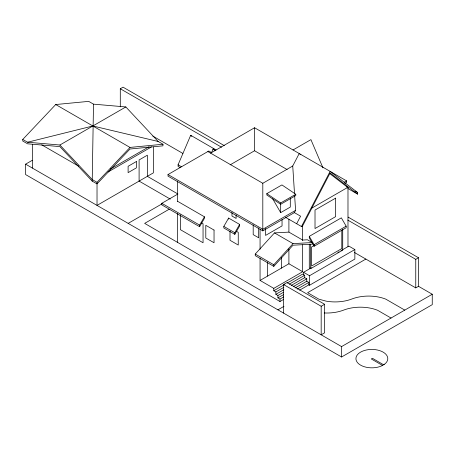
<?xml version="1.0" encoding="UTF-8"?>
<svg xmlns="http://www.w3.org/2000/svg" width="455" height="455" viewBox="0 0 455 455"><rect width="100%" height="100%" fill="white"/><g stroke="black" fill="none" stroke-linecap="round" stroke-linejoin="round"><path stroke-width="0.68" d="M93.502 104.15L92.211 181.136L97.023 183.911L129.993 149.012L162.964 145.839L162.964 144.252L158.158 141.477L92.86 125.984L27.556 142.222L22.75 139.446L55.72 104.542L88.691 101.374L93.502 104.15L125.83 106.948L158.158 141.477M180.123 167.565L178.081 166.388L178.081 164.801L190.685 135.289L216.097 149.962M294.499 193.46L292.736 165.995L299.214 153.534L300.835 154.78M294.635 195.57L295.585 210.358L294.408 212.621L262.808 230.867L168.014 176.136L168.014 174.549L208.805 151.003L211.552 152.59L213.35 148.375L215.147 150.514L212.951 149.24M296.66 223.746L300.584 216.193L294.015 212.4M285.319 217.194L301.472 226.522L330.125 171.381L357.602 192.528L357.602 194.114L347.904 188.518M177.74 194.12L161.832 203.3L161.832 204.886L199.614 226.698L199.614 225.111L204.42 216.785L177.632 201.315M199.614 226.698L204.42 218.372L204.42 216.785M223.826 226.397L228.632 218.07L239.62 224.417L239.62 226.004L234.814 234.331L223.826 227.983L223.826 226.397L234.814 232.744L234.814 234.331M234.814 232.744L239.62 224.417M255.249 254.061L274.484 232.909L288.908 232.118L302.649 240.052L307.455 239.785L312.266 242.56L312.266 244.147L293.031 245.205L273.796 266.357L255.249 255.647L255.249 254.061L273.796 264.77L273.796 266.357M273.796 264.77L293.031 243.618L312.266 242.56M153.346 147.045L153.346 172.877L97.023 205.398L97.023 182.324L129.993 147.426L162.964 144.252M120.291 106.857L120.291 88.753L123.038 87.167L224.287 145.623M354.399 252.468L415.762 287.896L418.515 286.309L432.25 294.243L432.25 304.651L341.58 356.999L25.605 174.572L25.605 164.164L32.345 160.274M27.556 142.222L59.884 145.02L125.83 106.948M110.491 168.993L149.064 146.726M108.04 171.996L151.509 146.897M210.602 153.136L254.567 127.753L346.608 180.897L346.608 182.483L344.958 183.433M128.173 223.382L162.327 203.664M230.139 164.858L254.567 150.759L287.116 169.55M169.214 209.209L144.662 223.382L279.979 301.511L283.664 299.384M293.031 149.962L310.913 139.639L322.965 167.867M207.855 151.549L262.808 183.274L292.736 165.995M266.812 193.648L281.924 184.923L295.778 194.245L295.778 195.565L280.667 204.289L266.812 194.968L266.812 193.648L280.667 202.97L280.678 212.639L290.296 207.088L290.296 198.084M280.667 202.97L295.778 194.245M295.585 210.358L262.808 229.28L168.014 174.549M344.367 182.193L346.608 180.897M311.521 208.293L347.688 187.414M301.472 226.522L302.649 225.845L330.125 172.963L357.602 194.114M309.286 236.35L341.341 217.843L346.153 226.169L346.153 227.756L314.098 246.263L309.286 237.937L309.286 236.35L314.098 244.676L314.098 246.263M314.098 244.676L346.153 226.169M313.995 245.592L311.578 246.985L311.578 266.021L341.802 248.572L341.802 230.241M260.061 258.457L260.061 280.434L288.908 263.775L302.649 271.709L302.649 244.875M260.061 280.434L273.796 288.362L302.649 271.709M303.548 275.008L303.548 272.283L311.516 267.688M337.855 252.48L339.083 251.769M340.92 250.711L348.883 246.109L354.854 249.556L354.854 259.077L309.519 285.251L308.831 284.853L299.623 290.171M309.286 244.181L309.286 267.876L310.663 268.666L342.717 250.159L342.717 229.257M283.573 284.546L287.003 282.561L324.608 304.27L324.608 332.827L321.173 334.812L321.173 306.255L283.573 284.546L283.573 313.097M273.796 288.362L273.796 290.745L284.847 284.364M287.304 282.947L302.649 274.086L304.708 275.275L304.708 277.658L291.206 285.45M273.796 290.745L275.861 291.934L283.84 287.327M289.363 284.136L304.708 275.275M275.861 291.934L275.861 294.311L283.84 289.704M303.548 272.283L309.519 275.73L354.854 249.556M275.861 294.311L277.92 295.5L283.442 292.315M293.265 286.644L306.767 278.847L306.767 281.224L295.107 287.958M277.92 295.5L277.92 297.883L283.442 294.692M277.92 297.883L279.979 299.072L283.664 296.944M297.166 289.147L308.831 282.413L308.831 284.853M277.92 309.838L283.994 306.329M365.843 259.077L307.62 292.69L318.841 299.168L326.047 301.125A30.303 17.495 0 0 0 351.88 298.998A30.303 17.495 0 0 1 385.772 299.134L404.774 310.105M321.173 306.255L324.608 304.27M347.848 220.129L415.762 259.344L418.515 257.757L418.515 286.309M25.605 164.164L341.58 346.591L432.25 294.243M355.173 191.128L357.602 192.528M346.295 186.664L347.984 187.636L347.984 246.587M348.149 217.132L418.515 257.757M120.291 88.753L221.539 147.21M152.812 136.085L182.882 153.443M178.081 164.801L181.494 166.769M55.72 104.542L129.993 147.426M274.484 232.909L293.031 243.618M177.888 193.978L147.346 176.341L147.346 155.195L139.099 159.95L139.099 181.101L170.255 199.091M391.038 318.039L377.525 310.236A30.303 17.495 0 0 0 343.639 310.105A30.303 17.495 0 0 1 324.261 312.96M236.481 231.328L238.249 232.346L238.249 245.04L230.008 240.28L230.008 231.112M304.708 277.658L306.767 278.847M306.767 281.224L308.831 282.413M201.212 222.66L203.049 223.724L203.049 242.754L180.379 229.667L180.379 214.862M161.832 203.3L199.614 225.111M41.724 144.844L78.721 166.206M97.023 182.324L92.211 179.549L59.884 145.02M383.656 364.791L372.423 358.307L371.297 358.961L382.53 365.445M329.79 173.634L347.984 187.636M92.211 181.136L59.884 146.607L27.556 143.808L22.75 141.027L22.75 139.446M190.685 135.289L191.583 136.358M272.687 198.801L280.678 212.639M415.762 259.344L415.762 287.896M341.58 346.591L341.58 356.999M310.663 244.278L310.663 268.666M309.519 275.73L309.519 285.251M302.649 225.111L302.649 240.644M288.908 219.299L288.908 232.005M288.908 248.948L288.908 263.775M282.043 219.52L282.043 225.907L265.555 235.423L265.555 228.37M281.355 257.564L281.355 268.137M279.979 299.072L279.979 301.511M267.614 261.966L267.614 276.071M262.808 183.274L262.808 230.867M260.061 229.4L260.061 249.243M258.685 227.932L258.685 237.8L253.19 234.632L253.19 224.759M254.567 127.753L254.567 150.759M236.105 214.896L236.105 218.423L231.987 216.04L231.987 212.519M228.632 218.07L228.632 219.128M177.632 181.073L177.632 201.519M177.632 213.509L177.632 242.418M32.368 144.332L32.368 168.066M384.503 364.233L381.563 365.934A15.936 9.202 0 0 1 356.305 360.627A15.936 9.202 0 0 1 375.312 349.65A15.936 9.202 0 0 1 384.503 364.233M136.352 161.536L128.111 166.297L128.111 172.644L136.352 167.884L136.352 161.536M335.619 198.147L315.014 210.039L315.014 228.546L335.619 216.654L335.619 198.147M214.038 230.065L205.796 225.305L205.796 237.999L214.038 242.754L214.038 230.065"/></g></svg>
